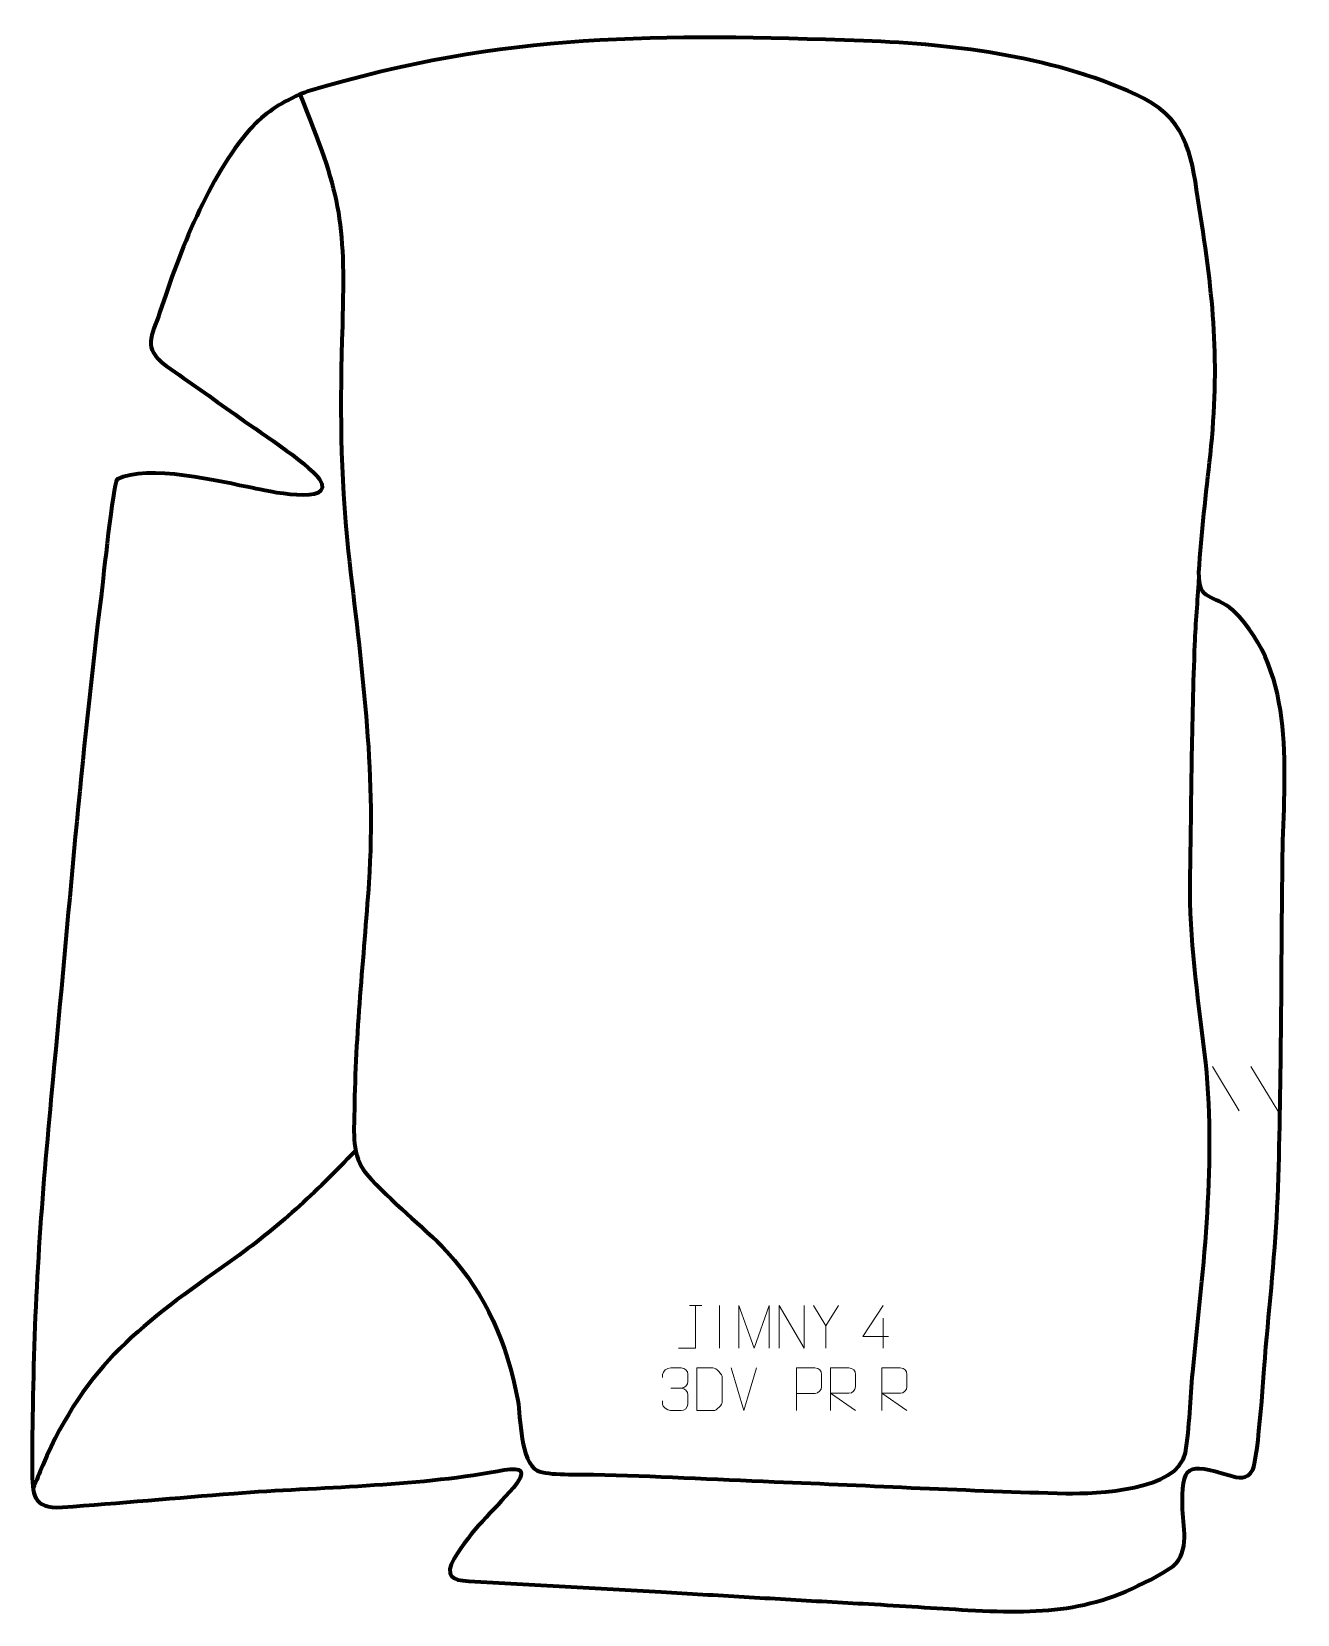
# Model space of a CAD drawing. Header units: millimetres. Extents: x 1433 to 2016, y 78 to 807.
import ezdxf

# ---------------------------------------------------------------- set-up
doc = ezdxf.new("R2010")
doc.units = ezdxf.units.MM
doc.header["$MEASUREMENT"] = 0
doc.layers.add('layer 1', color=7, linetype='Continuous')
doc.layers.add('layer 2', color=7, linetype='Continuous')

msp = doc.modelspace()

# ---------------------------------------------------------------- linework, layer by layer
at = {"layer": 'layer 1', "color": 142, "lineweight": 158}
for points, knots in [([(1556.8664, 778.1731), (1575.3336, 732.4951), (1577.9355, 721.2904), (1576.4522, 671.5059), (1576.4522, 671.5059), (1575.33, 635.6689), (1575.3871, 603.4686), (1579.1665, 567.6959), (1579.1665, 567.6959), (1585.0026, 515.2742), (1592.0972, 468.2149), (1588.6596, 415.0068), (1588.6596, 415.0068), (1586.2451, 380.2323), (1582.382, 344.9249), (1581.9989, 310.0817), (1581.9989, 310.0817), (1581.8029, 299.7734), (1580.6328, 289.2598), (1587.5621, 280.7946), (1587.5621, 280.7946), (1599.3763, 267.4456), (1612.5747, 257.5694), (1624.6285, 245.0467), (1624.6285, 245.0467), (1643.4498, 223.9661), (1651.707, 203.8162), (1657.3004, 176.3836), (1657.3004, 176.3836), (1658.4222, 168.7171), (1658.5286, 147.9029), (1666.1733, 144.217), (1666.1733, 144.217), (1671.3573, 141.7175), (1685.6325, 142.5477), (1692.1193, 142.3829), (1692.1193, 142.3829), (1719.7451, 141.6651), (1747.64, 140.1442), (1775.2928, 139.0337), (1775.2928, 139.0337), (1820.0139, 137.2276), (1864.9356, 134.8124), (1909.6519, 133.6215), (1909.6519, 133.6215), (1923.7742, 133.5814), (1960.9949, 134.7038), (1964.5358, 152.3478), (1964.5358, 152.3478), (1966.5879, 164.1226), (1966.7381, 177.3378), (1967.9239, 189.4448), (1967.9239, 189.4448), (1972.8877, 240.0245), (1979.1805, 285.7453), (1973.4024, 336.8434), (1973.4024, 336.8434), (1970.1374, 364.12), (1966.3211, 388.4089), (1966.7558, 416.1452), (1966.7558, 416.1452), (1967.3208, 452.191), (1967.4967, 488.6856), (1968.9436, 524.6751), (1968.9436, 524.6751), (1969.3446, 534.6503), (1970.1918, 544.6202), (1970.7984, 554.5868)], [0, 0, 0, 0, 0.05555556, 0.05555556, 0.05555556, 0.05555556, 0.11111111, 0.11111111, 0.11111111, 0.11111111, 0.16666667, 0.16666667, 0.16666667, 0.16666667, 0.22222222, 0.22222222, 0.22222222, 0.22222222, 0.27777778, 0.27777778, 0.27777778, 0.27777778, 0.33333333, 0.33333333, 0.33333333, 0.33333333, 0.38888889, 0.38888889, 0.38888889, 0.38888889, 0.44444444, 0.44444444, 0.44444444, 0.44444444, 0.5, 0.5, 0.5, 0.5, 0.55555556, 0.55555556, 0.55555556, 0.55555556, 0.61111111, 0.61111111, 0.61111111, 0.61111111, 0.66666667, 0.66666667, 0.66666667, 0.66666667, 0.72222222, 0.72222222, 0.72222222, 0.72222222, 0.77777778, 0.77777778, 0.77777778, 0.77777778, 0.83333333, 0.83333333, 0.83333333, 0.83333333, 0.88888889, 0.88888889, 0.88888889, 0.88888889, 1, 1, 1, 1]), ([(1582.6244, 291.6492), (1563.3333, 271.5355), (1547.5574, 256.5527), (1524.6736, 240.3444), (1524.6736, 240.3444), (1484.5993, 211.9604), (1458.5604, 193.4518), (1438.5125, 146.5781), (1438.5125, 146.5781), (1437.0303, 143.0546), (1435.573, 139.5197), (1434.1093, 135.9884)], [0, 0, 0, 0, 0.25, 0.25, 0.25, 0.25, 0.5, 0.5, 0.5, 0.5, 1, 1, 1, 1])]:
    msp.add_open_spline(points, degree=3, knots=knots, dxfattribs=at)
at = {"layer": 'layer 2', "color": 242, "lineweight": 158}
msp.add_open_spline([(1560.2038, 779.2936), (1651.82, 806.932), (1722.3088, 805.741), (1816.2977, 802.7362), (1816.2977, 802.7362), (1859.3199, 801.058), (1906.3587, 795.3672), (1945.4009, 776.1856), (1945.4009, 776.1856), (1966.4706, 765.1784), (1967.5548, 747.5966), (1970.9253, 726.306), (1970.9253, 726.306), (1977.5533, 684.2738), (1980.5887, 654.7345), (1976.0474, 611.9946), (1976.0474, 611.9946), (1974.13, 594.0877), (1971.752, 575.9223), (1970.7674, 557.9548), (1970.7674, 557.9548), (1970.5871, 543.8262), (1977.3338, 548.331), (1986.583, 540.3497), (1986.583, 540.3497), (2016.0754, 511.2537), (2009.8726, 464.9237), (2009.3184, 427.085), (2009.3184, 427.085), (2008.5962, 376.3197), (2008.9127, 325.1506), (2007.2378, 274.4538), (2007.2378, 274.4538), (2006.4084, 250.3272), (2003.7702, 225.2083), (2001.6339, 201.0856), (2001.6339, 201.0856), (2000.8043, 191.5583), (1998.2088, 150.3972), (1995.576, 144.4392), (1995.576, 144.4392), (1992.9728, 139.7093), (1989.0565, 140.6212), (1984.5116, 141.986), (1984.5116, 141.986), (1965.596, 147.739), (1962.6196, 147.2477), (1963.2308, 126.2147), (1963.2308, 126.2147), (1963.8012, 116.7425), (1966.6318, 105.0297), (1957.2735, 98.9828), (1957.2735, 98.9828), (1925.0549, 79.2093), (1901.3204, 77.9324), (1864.4452, 79.9232), (1864.4452, 79.9232), (1849.1921, 80.7466), (1833.9252, 81.8941), (1818.6312, 82.7269), (1818.6312, 82.7269), (1812.2781, 83.0728), (1805.9255, 83.4211), (1799.5736, 83.7887), (1799.5736, 83.7887), (1786.8555, 84.5301), (1774.1374, 85.2716), (1761.4193, 86.0129), (1761.4193, 86.0129), (1748.7012, 86.7544), (1735.9831, 87.4958), (1723.2651, 88.2373), (1723.2651, 88.2373), (1693.7413, 89.9591), (1664.2128, 91.6402), (1634.6816, 93.2294), (1634.6816, 93.2294), (1626.7857, 93.6543), (1623.5248, 95.5558), (1627.9086, 103.6736), (1627.9086, 103.6736), (1635.9122, 116.8974), (1645.4355, 125.0068), (1655.302, 136.2547), (1655.302, 136.2547), (1663.2339, 146.2713), (1656.4547, 145.5471), (1647.8094, 143.8746), (1647.8094, 143.8746), (1608.455, 136.8208), (1566.6022, 136.716), (1526.6134, 133.6629), (1526.6134, 133.6629), (1500.2528, 131.6364), (1473.9261, 129.1879), (1447.5598, 127.2432), (1447.5598, 127.2432), (1433.5293, 126.7103), (1433.8647, 132.8457), (1433.6423, 145.1523), (1433.6423, 145.1523), (1433.4418, 156.2534), (1433.9167, 167.4022), (1434.0341, 178.509), (1434.0341, 178.509), (1434.7743, 227.8445), (1438.4389, 275.1277), (1443.2048, 324.1715), (1443.2048, 324.1715), (1450.3363, 398.9681), (1456.1662, 473.2311), (1465.5228, 547.8585), (1465.5228, 547.8585), (1466.3485, 554.8507), (1470.85, 597.9861), (1472.7107, 600.607), (1472.7107, 600.607), (1486.7379, 608.0353), (1520.3289, 599.6313), (1535.7024, 596.6061), (1535.7024, 596.6061), (1539.9509, 595.729), (1574.1329, 587.8596), (1566.0066, 600.8107), (1566.0066, 600.8107), (1559.8997, 608.7684), (1536.4615, 623.778), (1526.9225, 630.6827), (1526.9225, 630.6827), (1516.4778, 638.2701), (1505.8726, 645.5479), (1495.3446, 653.0039), (1495.3446, 653.0039), (1484.1484, 661.5993), (1488.6124, 666.087), (1492.4865, 677.896), (1492.4865, 677.896), (1501.4744, 705.2928), (1514.8196, 740.1394), (1533.9444, 761.8802), (1533.9444, 761.8802), (1540.7114, 769.4863), (1547.5055, 773.7541), (1556.682, 777.958), (1556.682, 777.958), (1557.8593, 778.4483), (1559.0028, 778.8695), (1560.2038, 779.2936)], degree=3, knots=[0, 0, 0, 0, 0.02631579, 0.02631579, 0.02631579, 0.02631579, 0.05263158, 0.05263158, 0.05263158, 0.05263158, 0.07894737, 0.07894737, 0.07894737, 0.07894737, 0.10526316, 0.10526316, 0.10526316, 0.10526316, 0.13157895, 0.13157895, 0.13157895, 0.13157895, 0.15789474, 0.15789474, 0.15789474, 0.15789474, 0.18421053, 0.18421053, 0.18421053, 0.18421053, 0.21052632, 0.21052632, 0.21052632, 0.21052632, 0.23684211, 0.23684211, 0.23684211, 0.23684211, 0.26315789, 0.26315789, 0.26315789, 0.26315789, 0.28947368, 0.28947368, 0.28947368, 0.28947368, 0.31578947, 0.31578947, 0.31578947, 0.31578947, 0.34210526, 0.34210526, 0.34210526, 0.34210526, 0.36842105, 0.36842105, 0.36842105, 0.36842105, 0.39473684, 0.39473684, 0.39473684, 0.39473684, 0.42105263, 0.42105263, 0.42105263, 0.42105263, 0.44736842, 0.44736842, 0.44736842, 0.44736842, 0.47368421, 0.47368421, 0.47368421, 0.47368421, 0.5, 0.5, 0.5, 0.5, 0.52631579, 0.52631579, 0.52631579, 0.52631579, 0.55263158, 0.55263158, 0.55263158, 0.55263158, 0.57894737, 0.57894737, 0.57894737, 0.57894737, 0.60526316, 0.60526316, 0.60526316, 0.60526316, 0.63157895, 0.63157895, 0.63157895, 0.63157895, 0.65789474, 0.65789474, 0.65789474, 0.65789474, 0.68421053, 0.68421053, 0.68421053, 0.68421053, 0.71052632, 0.71052632, 0.71052632, 0.71052632, 0.73684211, 0.73684211, 0.73684211, 0.73684211, 0.76315789, 0.76315789, 0.76315789, 0.76315789, 0.78947368, 0.78947368, 0.78947368, 0.78947368, 0.81578947, 0.81578947, 0.81578947, 0.81578947, 0.84210526, 0.84210526, 0.84210526, 0.84210526, 0.86842105, 0.86842105, 0.86842105, 0.86842105, 0.89473684, 0.89473684, 0.89473684, 0.89473684, 0.92105263, 0.92105263, 0.92105263, 0.92105263, 0.94736842, 0.94736842, 0.94736842, 0.94736842, 1, 1, 1, 1], dxfattribs=at)
at = {"layer": 'layer 2', "color": 250, "lineweight": 9}
for points in [[(1976.9705, 330.3233), (1976.9705, 330.3233), (1989.3348, 309.779), (1989.3348, 309.779)], [(1994.7004, 330.3233), (1994.7004, 330.3233), (2007.0647, 309.779), (2007.0647, 309.779)], [(1736.2295, 220.1757), (1736.2295, 220.1757), (1741.8886, 220.1757), (1741.8886, 220.1757)], [(1750.1117, 220.1838), (1750.1117, 220.1838), (1750.1117, 200.4674), (1750.1117, 200.4674)], [(1799.0586, 210.782), (1799.0586, 210.782), (1793.2789, 220.1757), (1793.2789, 220.1757)], [(1825.4804, 214.4133), (1825.4804, 214.4133), (1825.4804, 200.4674), (1825.4804, 200.4674)], [(1761.2796, 171.7648), (1761.2796, 171.7648), (1755.4993, 191.465), (1755.4993, 191.465)], [(1767.06, 191.465), (1767.06, 191.465), (1761.2797, 171.7648), (1761.2797, 171.7648)], [(1727.6046, 182.0469), (1727.6046, 182.0469), (1732.4966, 182.0469), (1732.4966, 182.0469)]]:
    msp.add_open_spline(points, degree=3, dxfattribs=at)
for points, knots in [([(1731.1469, 200.4755), (1731.1469, 200.4755), (1739.059, 200.4755), (1739.059, 200.4755), (1739.059, 200.4755), (1739.059, 200.4755), (1739.059, 220.1757), (1739.059, 220.1757)], [0, 0, 0, 0, 0.33333333, 0.33333333, 0.33333333, 0.33333333, 1, 1, 1, 1]), ([(1758.9202, 200.4738), (1758.9202, 200.4738), (1758.9202, 220.1775), (1758.9202, 220.1775), (1758.9202, 220.1775), (1758.9202, 220.1775), (1765.9664, 200.4738), (1765.9664, 200.4738), (1765.9664, 200.4738), (1765.9664, 200.4738), (1772.8821, 220.177), (1772.8821, 220.177), (1772.8821, 220.177), (1772.8821, 220.177), (1772.8821, 200.4738), (1772.8821, 200.4738)], [0, 0, 0, 0, 0.2, 0.2, 0.2, 0.2, 0.4, 0.4, 0.4, 0.4, 0.6, 0.6, 0.6, 0.6, 1, 1, 1, 1]), ([(1777.4849, 200.4755), (1777.4849, 200.4755), (1777.4849, 220.1757), (1777.4849, 220.1757), (1777.4849, 220.1757), (1777.4849, 220.1757), (1789.0544, 200.4755), (1789.0544, 200.4755), (1789.0544, 200.4755), (1789.0544, 200.4755), (1789.0544, 220.1757), (1789.0544, 220.1757)], [0, 0, 0, 0, 0.25, 0.25, 0.25, 0.25, 0.5, 0.5, 0.5, 0.5, 1, 1, 1, 1]), ([(1804.8394, 220.1757), (1804.8394, 220.1757), (1799.0586, 210.782), (1799.0586, 210.782), (1799.0586, 210.782), (1799.0586, 210.782), (1799.0591, 200.4755), (1799.0591, 200.4755)], [0, 0, 0, 0, 0.33333333, 0.33333333, 0.33333333, 0.33333333, 1, 1, 1, 1]), ([(1827.8046, 205.9177), (1827.8046, 205.9177), (1816.1032, 205.9177), (1816.1032, 205.9177), (1816.1032, 205.9177), (1816.1032, 205.9177), (1825.4804, 220.1839), (1825.4804, 220.1839)], [0, 0, 0, 0, 0.33333333, 0.33333333, 0.33333333, 0.33333333, 1, 1, 1, 1]), ([(1723.8864, 186.9773), (1723.8864, 186.9773), (1723.8864, 188.4436), (1723.8864, 188.4436), (1723.8864, 188.4436), (1723.8752, 189.8188), (1725.9787, 191.491), (1727.6043, 191.473), (1727.6043, 191.473), (1729.2338, 191.473), (1730.8634, 191.473), (1732.4926, 191.473), (1732.4926, 191.473), (1734.2251, 191.48), (1735.4869, 190.022), (1735.522, 188.5124), (1735.522, 188.5124), (1735.5217, 187.3795), (1735.5217, 186.2465), (1735.522, 185.1132), (1735.522, 185.1132), (1735.4836, 183.8078), (1734.2184, 182.0472), (1732.4828, 182.0551), (1732.4828, 182.0551), (1734.2227, 182.0463), (1735.4921, 180.6227), (1735.5348, 178.9968), (1735.5348, 178.9968), (1735.5345, 177.5878), (1735.5345, 176.1788), (1735.5348, 174.7695), (1735.5348, 174.7695), (1735.5427, 173.1421), (1733.9205, 171.7502), (1732.4828, 171.7566), (1732.4828, 171.7566), (1730.8524, 171.7569), (1729.222, 171.7569), (1727.5912, 171.7566), (1727.5912, 171.7566), (1725.8791, 171.7657), (1723.881, 173.6606), (1723.8663, 174.8146), (1723.8663, 174.8146), (1723.8663, 174.8146), (1723.8663, 176.3214), (1723.8663, 176.3214)], [0, 0, 0, 0, 0.07692308, 0.07692308, 0.07692308, 0.07692308, 0.15384615, 0.15384615, 0.15384615, 0.15384615, 0.23076923, 0.23076923, 0.23076923, 0.23076923, 0.30769231, 0.30769231, 0.30769231, 0.30769231, 0.38461538, 0.38461538, 0.38461538, 0.38461538, 0.46153846, 0.46153846, 0.46153846, 0.46153846, 0.53846154, 0.53846154, 0.53846154, 0.53846154, 0.61538462, 0.61538462, 0.61538462, 0.61538462, 0.69230769, 0.69230769, 0.69230769, 0.69230769, 0.76923077, 0.76923077, 0.76923077, 0.76923077, 0.84615385, 0.84615385, 0.84615385, 0.84615385, 1, 1, 1, 1]), ([(1739.654, 171.787), (1741.495, 171.7873), (1745.403, 171.7684), (1747.2437, 171.7681), (1747.2437, 171.7681), (1748.7635, 171.6849), (1751.3833, 174.4809), (1751.3745, 176.0735), (1751.3745, 176.0735), (1751.3742, 180.6288), (1751.3742, 182.3418), (1751.3745, 186.8965), (1751.3745, 186.8965), (1751.3711, 188.5845), (1748.7071, 191.4741), (1747.0078, 191.4634), (1747.0078, 191.4634), (1745.1717, 191.4634), (1741.442, 191.4634), (1739.6056, 191.4634), (1739.6056, 191.4634), (1739.6059, 186.9264), (1739.6543, 176.3243), (1739.654, 171.787)], [0, 0, 0, 0, 0.14285714, 0.14285714, 0.14285714, 0.14285714, 0.28571429, 0.28571429, 0.28571429, 0.28571429, 0.42857143, 0.42857143, 0.42857143, 0.42857143, 0.57142857, 0.57142857, 0.57142857, 0.57142857, 0.71428571, 0.71428571, 0.71428571, 0.71428571, 1, 1, 1, 1]), ([(1785.5122, 171.7632), (1785.5122, 171.7632), (1785.5122, 191.4634), (1785.5122, 191.4634), (1785.5122, 191.4634), (1788.3503, 191.4634), (1791.1887, 191.4634), (1794.0272, 191.4634), (1794.0272, 191.4634), (1795.8629, 191.4335), (1797.0924, 190.2571), (1797.0891, 188.3891), (1797.0891, 188.3891), (1797.0888, 186.782), (1797.0888, 184.3667), (1797.0891, 182.7593), (1797.0891, 182.7593), (1797.0839, 181.2788), (1795.6533, 179.7457), (1794.0667, 179.7306), (1794.0667, 179.7306), (1794.0667, 179.7306), (1785.5122, 179.7306), (1785.5122, 179.7306)], [0, 0, 0, 0, 0.14285714, 0.14285714, 0.14285714, 0.14285714, 0.28571429, 0.28571429, 0.28571429, 0.28571429, 0.42857143, 0.42857143, 0.42857143, 0.42857143, 0.57142857, 0.57142857, 0.57142857, 0.57142857, 0.71428571, 0.71428571, 0.71428571, 0.71428571, 1, 1, 1, 1]), ([(1801.1064, 171.7662), (1801.1064, 171.7662), (1801.1064, 191.4664), (1801.1064, 191.4664), (1801.1064, 191.4664), (1803.9444, 191.4664), (1806.783, 191.4664), (1809.6213, 191.4664), (1809.6213, 191.4664), (1811.4571, 191.4366), (1812.6865, 190.2603), (1812.6833, 188.3921), (1812.6833, 188.3921), (1812.683, 186.7851), (1812.683, 184.3698), (1812.6833, 182.7624), (1812.6833, 182.7624), (1812.6781, 181.2818), (1811.2474, 179.7488), (1809.6609, 179.7337), (1809.6609, 179.7337), (1809.6609, 179.7337), (1801.1064, 179.7337), (1801.1064, 179.7337), (1801.1064, 179.7337), (1801.1064, 179.7337), (1812.6759, 171.7662), (1812.6759, 171.7662)], [0, 0, 0, 0, 0.125, 0.125, 0.125, 0.125, 0.25, 0.25, 0.25, 0.25, 0.375, 0.375, 0.375, 0.375, 0.5, 0.5, 0.5, 0.5, 0.625, 0.625, 0.625, 0.625, 0.75, 0.75, 0.75, 0.75, 1, 1, 1, 1]), ([(1824.7906, 171.7662), (1824.7906, 171.7662), (1824.7906, 191.4664), (1824.7906, 191.4664), (1824.7906, 191.4664), (1827.6287, 191.4664), (1830.4672, 191.4664), (1833.3055, 191.4664), (1833.3055, 191.4664), (1835.1413, 191.4366), (1836.3707, 190.2603), (1836.3675, 188.3921), (1836.3675, 188.3921), (1836.3672, 186.7851), (1836.3672, 184.3698), (1836.3675, 182.7624), (1836.3675, 182.7624), (1836.3624, 181.2818), (1834.9316, 179.7488), (1833.3452, 179.7337), (1833.3452, 179.7337), (1833.3452, 179.7337), (1824.7906, 179.7337), (1824.7906, 179.7337), (1824.7906, 179.7337), (1824.7906, 179.7337), (1836.3602, 171.7662), (1836.3602, 171.7662)], [0, 0, 0, 0, 0.125, 0.125, 0.125, 0.125, 0.25, 0.25, 0.25, 0.25, 0.375, 0.375, 0.375, 0.375, 0.5, 0.5, 0.5, 0.5, 0.625, 0.625, 0.625, 0.625, 0.75, 0.75, 0.75, 0.75, 1, 1, 1, 1])]:
    msp.add_open_spline(points, degree=3, knots=knots, dxfattribs=at)

doc.saveas('drawing.dxf')
